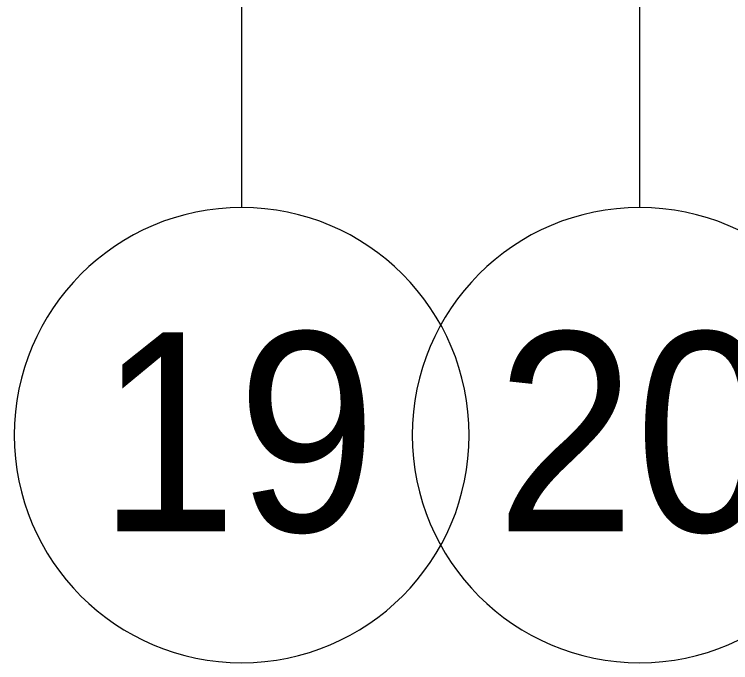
# Model space of a CAD drawing. Header units: millimetres. Extents: x -1178 to 415037, y -3506 to 42334.
# Drawn here: x 69760 to 72280, y -3506 to -1227 of the extents above; entities that cross this region are included whole.
import ezdxf

# ---------------------------------------------------------------- set-up
doc = ezdxf.new("R2010")
doc.units = ezdxf.units.MM
doc.layers.add('Оси', color=7, linetype='Continuous', lineweight=9)
doc.layers.add('Оси-1', color=7, linetype='Continuous', lineweight=20)
doc.styles.add('Arial', font='arial.ttf', dxfattribs={"width": 0.9, "height": 700})

# ---------------------------------------------------------------- blocks, each defined once
blk = doc.blocks.new('Ось сетки - D8-29747960-Объем проектирования 1 этажа')
at = {"layer": 'Оси-1'}
for start, end in [(360, 180), (180, 360)]:
    blk.add_arc((0, 0), 4, start, end, dxfattribs=at)

msp = doc.modelspace()

# ---------------------------------------------------------------- linework, layer by layer
at = {"layer": 'Оси'}
for p, q in [((70560, -1906.3), (70560, 3093.7)), ((71960, -1906.3), (71960, 3093.7))]:
    msp.add_line(p, q, dxfattribs=at)

# ---------------------------------------------------------------- block references
at = {"layer": 'Оси-1', "xscale": 199.9999999999999, "yscale": 199.9999999999999, "zscale": 199.9999999999999}
for p in [(70560, -2706.3), (71960, -2706.3)]:
    msp.add_blockref('Ось сетки - D8-29747960-Объем проектирования 1 этажа', p, dxfattribs=at)

# ---------------------------------------------------------------- texts
at = {"layer": 'Оси', "char_height": 700, "width": 1212.151, "attachment_point": 1, "style": 'Arial'}
for s, insert in [('19', (70054.8, -2345)), ('20', (71454.8, -2345))]:
    msp.add_mtext(s, dxfattribs=dict(at, insert=insert))

doc.saveas('drawing.dxf')
